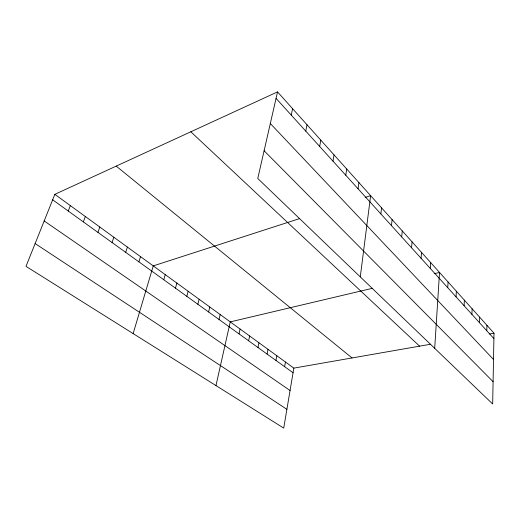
<?xml version="1.0" encoding="UTF-8"?>
<svg xmlns="http://www.w3.org/2000/svg" width="520" height="520" viewBox="0 0 520 520"><rect width="100%" height="100%" fill="white"/><g stroke="black" fill="none" stroke-linecap="round" stroke-linejoin="round"><path stroke-width="0.78" d="M494 333.171L492.674 403.975L257.771 178.49L277.537 91.897L494 333.171L489.3 333.99M486.791 330.752L486.928 325.286M479.466 322.673L479.635 317.161M471.913 314.34L472.115 308.776M464.12 305.74L464.36 300.131M456.066 296.868L456.346 291.2M447.753 287.697L448.078 281.983M434.694 348.316L439.524 272.454L434.219 273.702M430.268 268.418L430.684 262.6M421.07 258.278L421.538 252.408M411.554 247.78L412.074 241.852M401.687 236.899L402.266 230.925M391.463 225.622L392.106 219.596M380.854 213.928L381.563 207.85M360.276 276.881L370.624 195.656L365.235 197.399M358.053 188.78L358.911 182.598M345.781 175.247L346.723 169.013M332.995 161.155L334.035 154.869M54.847 194.337L293.839 368.121L283.725 428.103L26 266.357L54.847 194.337L277.537 91.897M284.622 366.678L285.447 362.018M319.67 146.458L320.801 140.127M275.971 360.457L276.835 355.751M267.098 354.068L268.002 349.329M305.767 131.125L307.002 124.742M257.985 347.516L258.934 342.738M248.638 340.788L249.633 335.972M291.239 115.109L292.597 108.687M239.031 333.879L240.078 329.024M215.975 385.587L230.256 321.887L372.515 288.281M219.018 319.488L220.175 314.555M208.592 311.987L209.8 307.008M197.867 304.272L199.134 299.253M186.83 296.329L188.162 291.278M175.474 288.158L176.865 283.062M163.774 279.74L165.237 274.606M133.14 333.6L153.257 265.896L299.455 218.654M138.912 261.859L140.53 256.639M125.697 252.35L127.394 247.091M112.041 242.528L113.828 237.224M97.935 232.381L99.82 227.039M83.356 221.891L85.332 216.502M68.27 211.042L70.35 205.608M293.839 368.121L430.586 344.24M35.126 243.568L286.891 409.331M44.187 220.961L290.062 390.52M52.657 199.81L293.059 372.749M116.213 166.108L352.04 357.955M190.821 131.787L419.594 346.164M264.101 150.742L493.09 381.68M270.315 123.533L493.506 359.457M276.062 98.365L493.896 338.585"/></g></svg>
